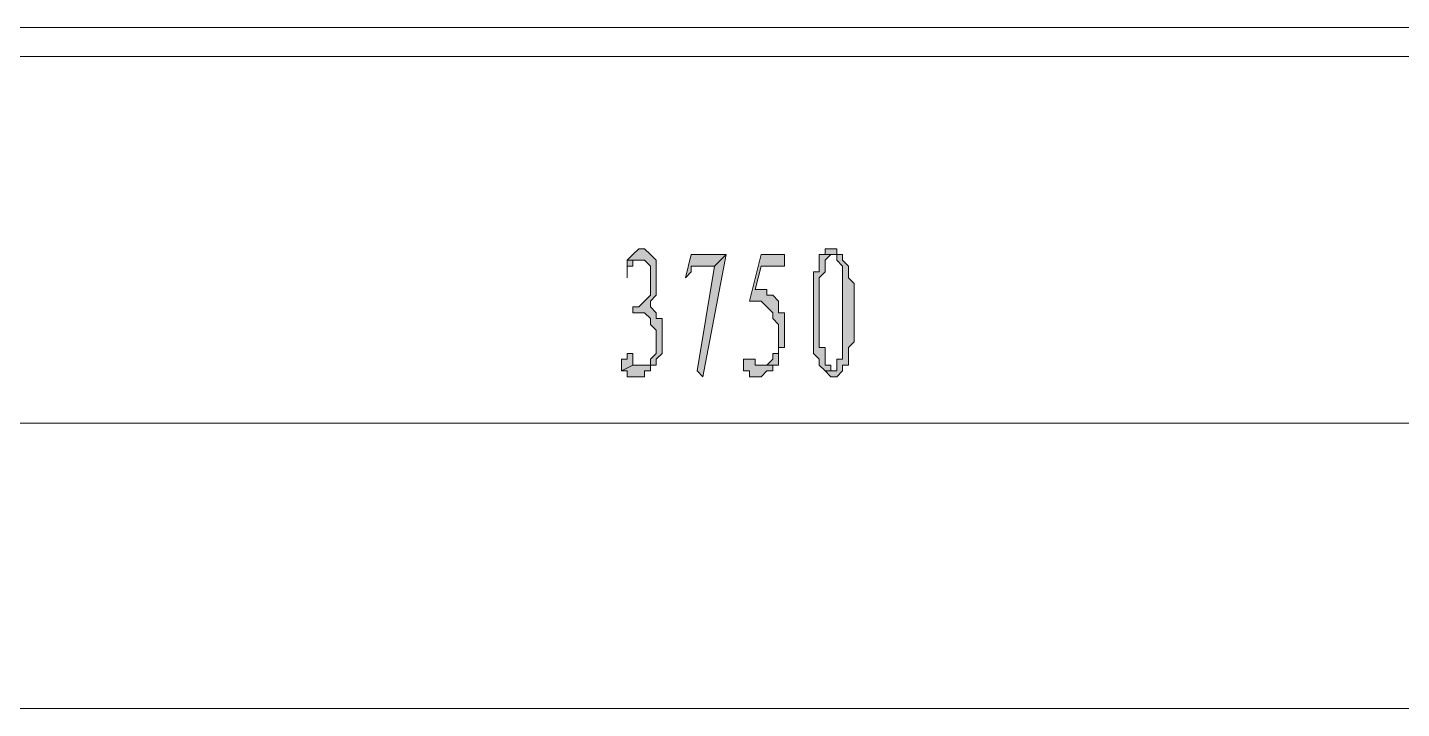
# Model space of a CAD drawing. Header units: millimetres. Extents: x 6 to 291, y 4 to 206.
# Drawn here: x 222.33 to 232.33, y 28.74 to 33.7 of the extents above; entities that cross this region are included whole.
import ezdxf

# ---------------------------------------------------------------- set-up
doc = ezdxf.new("R2010")
doc.units = ezdxf.units.MM
doc.layers.add('C00-00-00', color=7, linetype='Continuous')

msp = doc.modelspace()

# ---------------------------------------------------------------- hatches: boundary and pattern name
at = {"layer": 'C00-00-00'}
h = msp.add_hatch(color=256, dxfattribs=at)
h.dxf.hatch_style = 2
h.paths.add_polyline_path([(226.822008, 32.088674), (226.779674, 32.088674), (226.737341, 32.046341), (226.695008, 32.004008), (226.779674, 32.004008), (226.822008, 32.004008), (226.864341, 31.961674), (226.864341, 31.919341), (226.864341, 31.792341), (226.864341, 31.750008), (226.822008, 31.707674), (226.779674, 31.665341), (226.737341, 31.665341), (226.737341, 31.623008), (226.779674, 31.623008), (226.822008, 31.623008), (226.864341, 31.580674), (226.864341, 31.538341), (226.906674, 31.496008), (226.906674, 31.326674), (226.864341, 31.284341), (226.864341, 31.242008), (226.822008, 31.242008), (226.737341, 31.242008), (226.652674, 31.199674), (226.695008, 31.199674), (226.695008, 31.157341), (226.822008, 31.157341), (226.822008, 31.199674), (226.864341, 31.199674), (226.864341, 31.242008), (226.906674, 31.242008), (226.906674, 31.284341), (226.949008, 31.326674), (226.949008, 31.411341), (226.949008, 31.496008), (226.949008, 31.538341), (226.949008, 31.580674), (226.906674, 31.580674), (226.906674, 31.623008), (226.864341, 31.665341), (226.864341, 31.707674), (226.906674, 31.750008), (226.906674, 31.792341), (226.906674, 31.834674), (226.906674, 31.961674), (226.906674, 32.004008), (226.864341, 32.046341)])
h = msp.add_hatch(color=256, dxfattribs=at)
h.dxf.hatch_style = 2
h.paths.add_polyline_path([(228.176673, 32.088674), (228.13434, 32.088674), (228.13434, 32.046341), (228.176673, 32.046341), (228.219006, 32.046341), (228.219006, 32.004008), (228.26134, 31.961674), (228.26134, 31.919341), (228.26134, 31.877008), (228.26134, 31.623008), (228.26134, 31.369008), (228.26134, 31.284341), (228.219006, 31.284341), (228.219006, 31.242008), (228.219006, 31.199674), (228.176673, 31.199674), (228.13434, 31.199674), (228.176673, 31.157341), (228.219006, 31.157341), (228.26134, 31.199674), (228.26134, 31.242008), (228.303673, 31.242008), (228.303673, 31.284341), (228.303673, 31.326674), (228.303673, 31.369008), (228.346006, 31.411341), (228.346006, 31.834674), (228.303673, 31.877008), (228.303673, 31.919341), (228.303673, 31.961674), (228.26134, 32.004008), (228.26134, 32.046341), (228.219006, 32.046341), (228.219006, 32.088674)])
h = msp.add_hatch(color=256, dxfattribs=at)
h.dxf.hatch_style = 2
h.paths.add_polyline_path([(226.694997, 32.004006), (226.694997, 31.961672), (226.694997, 31.877006), (226.694997, 31.961672), (226.73733, 31.961672), (226.73733, 32.004006), (226.779663, 32.004006)])
h = msp.add_hatch(color=256, dxfattribs=at)
h.dxf.hatch_style = 2
h.paths.add_polyline_path([(227.414672, 32.046332), (227.160672, 32.046332), (227.118339, 31.876999), (227.160672, 31.919332), (227.160672, 31.961665), (227.330005, 31.961665)])
h = msp.add_hatch(color=256, dxfattribs=at)
h.dxf.hatch_style = 2
h.paths.add_polyline_path([(227.414672, 32.046332), (227.330003, 31.961663), (227.202992, 31.199662), (227.245335, 31.157336)])
h = msp.add_hatch(color=256, dxfattribs=at)
h.dxf.hatch_style = 2
h.paths.add_polyline_path([(227.837999, 32.046332), (227.668665, 32.046332), (227.583999, 31.707665), (227.626332, 31.707665), (227.668665, 31.707665), (227.710999, 31.665332), (227.753332, 31.622999), (227.753332, 31.580665), (227.795665, 31.538332), (227.795665, 31.368999), (227.795665, 31.326665), (227.753332, 31.326665), (227.753332, 31.284332), (227.710999, 31.241999), (227.626332, 31.241999), (227.753332, 31.241999), (227.795665, 31.241999), (227.795665, 31.284332), (227.795665, 31.326665), (227.795665, 31.368999), (227.837999, 31.368999), (227.837999, 31.622999), (227.795665, 31.622999), (227.795665, 31.665332), (227.795665, 31.707665), (227.753332, 31.749999), (227.710999, 31.749999), (227.710999, 31.792332), (227.668665, 31.792332), (227.626332, 31.792332), (227.668665, 31.961665), (227.837999, 31.961665)])
h = msp.add_hatch(color=256, dxfattribs=at)
h.dxf.hatch_style = 2
h.paths.add_polyline_path([(228.134331, 32.046332), (228.091997, 32.046332), (228.091997, 32.003999), (228.091997, 31.961665), (228.091997, 31.919332), (228.049664, 31.919332), (228.049664, 31.834665), (228.049664, 31.411332), (228.049664, 31.368999), (228.049664, 31.326665), (228.091997, 31.284332), (228.091997, 31.241999), (228.134331, 31.199665), (228.176664, 31.199665), (228.176664, 31.241999), (228.134331, 31.241999), (228.134331, 31.284332), (228.134331, 31.368999), (228.091997, 31.368999), (228.091997, 31.876999), (228.134331, 31.919332), (228.134331, 31.961665), (228.134331, 32.003999), (228.176664, 32.046332)])
h = msp.add_hatch(color=256, dxfattribs=at)
h.dxf.hatch_style = 2
h.paths.add_polyline_path([(226.694997, 31.326673), (226.694997, 31.28434), (226.652663, 31.28434), (226.652663, 31.199673), (226.73733, 31.242006), (226.73733, 31.28434), (226.73733, 31.326673)])
h = msp.add_hatch(color=256, dxfattribs=at)
h.dxf.hatch_style = 2
h.paths.add_polyline_path([(227.583993, 31.284331), (227.54166, 31.284331), (227.54166, 31.199664), (227.583993, 31.199664), (227.583993, 31.157331), (227.66866, 31.157331), (227.710993, 31.199664), (227.753326, 31.199664), (227.753326, 31.241997), (227.626326, 31.241997), (227.626326, 31.284331)])

# ---------------------------------------------------------------- linework, layer by layer
at = {"layer": 'C00-00-00', "lineweight": 5}
for points in [[(111.97167, 33.697329), (255.989672, 33.697329)], [(111.97167, 33.485666), (255.989672, 33.485666)], [(210.100338, 30.818661), (244.940669, 30.818661)], [(255.524003, 28.744337), (112.564334, 28.744337)]]:
    msp.add_lwpolyline(points, dxfattribs=at)
at = {"layer": 'C00-00-00', "lineweight": 13}
for points in [[(226.822008, 32.088674), (226.779674, 32.088674), (226.737341, 32.046341), (226.695008, 32.004008), (226.779674, 32.004008), (226.822008, 32.004008), (226.864341, 31.961674), (226.864341, 31.919341), (226.864341, 31.792341), (226.864341, 31.750008), (226.822008, 31.707674), (226.779674, 31.665341), (226.737341, 31.665341), (226.737341, 31.623008), (226.779674, 31.623008), (226.822008, 31.623008), (226.864341, 31.580674), (226.864341, 31.538341), (226.906674, 31.496008), (226.906674, 31.326674), (226.864341, 31.284341), (226.864341, 31.242008), (226.822008, 31.242008), (226.737341, 31.242008), (226.652674, 31.199674), (226.695008, 31.199674), (226.695008, 31.157341), (226.822008, 31.157341), (226.822008, 31.199674), (226.864341, 31.199674), (226.864341, 31.242008), (226.906674, 31.242008), (226.906674, 31.284341), (226.949008, 31.326674), (226.949008, 31.411341), (226.949008, 31.496008), (226.949008, 31.538341), (226.949008, 31.580674), (226.906674, 31.580674), (226.906674, 31.623008), (226.864341, 31.665341), (226.864341, 31.707674), (226.906674, 31.750008), (226.906674, 31.792341), (226.906674, 31.834674), (226.906674, 31.961674), (226.906674, 32.004008), (226.864341, 32.046341)], [(228.176673, 32.088674), (228.13434, 32.088674), (228.13434, 32.046341), (228.176673, 32.046341), (228.219006, 32.046341), (228.219006, 32.004008), (228.26134, 31.961674), (228.26134, 31.919341), (228.26134, 31.877008), (228.26134, 31.623008), (228.26134, 31.369008), (228.26134, 31.284341), (228.219006, 31.284341), (228.219006, 31.242008), (228.219006, 31.199674), (228.176673, 31.199674), (228.13434, 31.199674), (228.176673, 31.157341), (228.219006, 31.157341), (228.26134, 31.199674), (228.26134, 31.242008), (228.303673, 31.242008), (228.303673, 31.284341), (228.303673, 31.326674), (228.303673, 31.369008), (228.346006, 31.411341), (228.346006, 31.834674), (228.303673, 31.877008), (228.303673, 31.919341), (228.303673, 31.961674), (228.26134, 32.004008), (228.26134, 32.046341), (228.219006, 32.046341), (228.219006, 32.088674)], [(226.694997, 32.004006), (226.694997, 31.961672), (226.694997, 31.877006), (226.694997, 31.961672), (226.73733, 31.961672), (226.73733, 32.004006), (226.779663, 32.004006)], [(227.414672, 32.046332), (227.160672, 32.046332), (227.118339, 31.876999), (227.160672, 31.919332), (227.160672, 31.961665), (227.330005, 31.961665)], [(227.414672, 32.046332), (227.330003, 31.961663), (227.202992, 31.199662), (227.245335, 31.157336)], [(227.837999, 32.046332), (227.668665, 32.046332), (227.583999, 31.707665), (227.626332, 31.707665), (227.668665, 31.707665), (227.710999, 31.665332), (227.753332, 31.622999), (227.753332, 31.580665), (227.795665, 31.538332), (227.795665, 31.368999), (227.795665, 31.326665), (227.753332, 31.326665), (227.753332, 31.284332), (227.710999, 31.241999), (227.626332, 31.241999), (227.753332, 31.241999), (227.795665, 31.241999), (227.795665, 31.284332), (227.795665, 31.326665), (227.795665, 31.368999), (227.837999, 31.368999), (227.837999, 31.622999), (227.795665, 31.622999), (227.795665, 31.665332), (227.795665, 31.707665), (227.753332, 31.749999), (227.710999, 31.749999), (227.710999, 31.792332), (227.668665, 31.792332), (227.626332, 31.792332), (227.668665, 31.961665), (227.837999, 31.961665)], [(228.134331, 32.046332), (228.091997, 32.046332), (228.091997, 32.003999), (228.091997, 31.961665), (228.091997, 31.919332), (228.049664, 31.919332), (228.049664, 31.834665), (228.049664, 31.411332), (228.049664, 31.368999), (228.049664, 31.326665), (228.091997, 31.284332), (228.091997, 31.241999), (228.134331, 31.199665), (228.176664, 31.199665), (228.176664, 31.241999), (228.134331, 31.241999), (228.134331, 31.284332), (228.134331, 31.368999), (228.091997, 31.368999), (228.091997, 31.876999), (228.134331, 31.919332), (228.134331, 31.961665), (228.134331, 32.003999), (228.176664, 32.046332)], [(226.694997, 31.326673), (226.694997, 31.28434), (226.652663, 31.28434), (226.652663, 31.199673), (226.73733, 31.242006), (226.73733, 31.28434), (226.73733, 31.326673)], [(227.583993, 31.284331), (227.54166, 31.284331), (227.54166, 31.199664), (227.583993, 31.199664), (227.583993, 31.157331), (227.66866, 31.157331), (227.710993, 31.199664), (227.753326, 31.199664), (227.753326, 31.241997), (227.626326, 31.241997), (227.626326, 31.284331)]]:
    msp.add_lwpolyline(points, close=True, dxfattribs=at)

doc.saveas('drawing.dxf')
